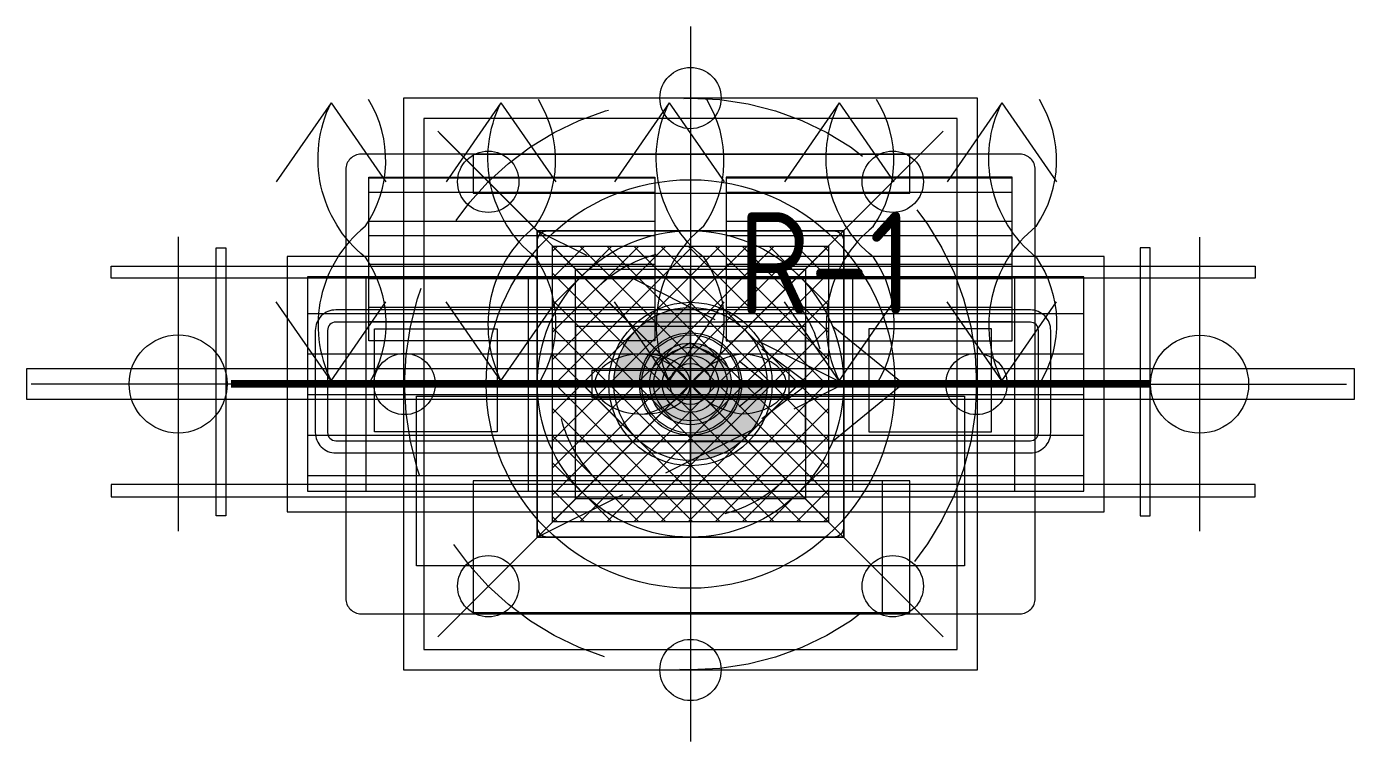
# Paper-space layout '平面图' of a CAD drawing. Header units: millimetres. Extents: x 3085 to 12281, y -183 to 824.
# Drawn here: x 3085.29 to 3102.62, y 453.08 to 462.42 of the extents above.
import ezdxf
from ezdxf.enums import TextEntityAlignment as Align

# ---------------------------------------------------------------- set-up
doc = ezdxf.new("R2010")
doc.units = ezdxf.units.MM
doc.header["$LTSCALE"] = 10
for name, pattern in [('ACAD_ISO15W100', [39, 12, -3, 12, -3, 0, -3, 0, -3, 0, -3]), ('CENTER2', [1.125, 0.75, -0.125, 0.125, -0.125]), ('DASH', [0.35, 0.25, -0.1]), ('HIDDEN2', [0.1875, 0.125, -0.0625])]:
    doc.linetypes.add(name, pattern=pattern)
doc.styles.add('MD(BLIP)', font='ARCHSTYL.SHX', dxfattribs={"bigfont": 'hza.shx'})
pattern_1 = [(360, (1204.94926, -97.5611), (3e-16, 0.5625), []), (360, (1205.13676, -97.7486), (3e-16, 0.5625), [])]

psp = doc.layouts.new('平面图')

# ---------------------------------------------------------------- hatches: boundary and pattern name
h = psp.add_hatch()
h.set_pattern_fill('ANSI32', color=253, scale=1.5, angle=315, style=0)
h.set_pattern_definition(pattern_1)
h.paths.add_polyline_path([(3089.752, 460.449), (3093.485, 460.449), (3093.485, 458.314), (3089.752, 458.314)])
h = psp.add_hatch()
h.set_pattern_fill('ANSI32', color=253, scale=1.5, angle=315, style=0)
h.set_pattern_definition(pattern_1)
h.paths.add_polyline_path([(3098.152, 460.449), (3094.418, 460.449), (3094.418, 458.314), (3098.152, 458.314)])
h = psp.add_hatch()
h.set_pattern_fill('ANSI31', color=8, scale=2, style=0)
h.set_pattern_definition([(45, (3092.1519, 455.94882), (-0.176777, 0.176777), [])])
h.paths.add_polyline_path([(3092.152, 455.949), (3092.152, 459.549), (3095.752, 459.549), (3095.752, 455.949)])
h = psp.add_hatch()
h.set_pattern_fill('ANSI31', color=8, scale=2, style=0)
h.set_pattern_definition([(135, (3095.7519, 455.94882), (0.176777, 0.176777), [])])
h.paths.add_polyline_path([(3092.152, 455.949), (3092.152, 459.549), (3095.752, 459.549), (3095.752, 455.949)])
h = psp.add_hatch()
h.set_pattern_fill('GRATE', color=253, scale=0.666667, angle=180, style=0)
h.set_pattern_definition([(180, (4150.16856, 996.30287), (-6e-17, -0.52916667), []), (270, (4150.1686, 996.3029), (2.1166667, -4e-16), [])])
h.paths.add_polyline_path([(3099.087, 456.349), (3099.087, 459.149), (3088.953, 459.149), (3088.953, 456.349)])
h = psp.add_hatch(color=9)
h.paths.add_polyline_path([(3094.952, 457.749), (3093.952, 457.749), (3093.952, 456.749, 0.414214)])
h.paths.add_polyline_path([(3093.952, 458.749, 0.414214), (3092.952, 457.749), (3093.952, 457.749)])
h = psp.add_hatch(color=9)
edge = h.paths.add_edge_path()
edge.add_arc((3093.952, 457.749), 0.533, 180, 540, ccw=False)
h = psp.add_hatch(color=9)
edge = h.paths.add_edge_path()
edge.add_line((3093.685, 457.749), (3093.952, 457.749))
edge.add_line((3093.952, 457.749), (3093.952, 457.482))
edge.add_arc((3093.952, 457.749), 0.267, 180, 270, ccw=False)
edge = h.paths.add_edge_path()
edge.add_arc((3093.952, 457.749), 0.267, 360, 450, ccw=False)
edge.add_line((3094.219, 457.749), (3093.952, 457.749))
edge.add_line((3093.952, 457.749), (3093.952, 458.015))
h = psp.add_hatch()
h.set_pattern_fill('GRATE', color=8, scale=30, style=0)
h.set_pattern_definition([(360, (-227789.583, 2790.583), (0, 23.8125), []), (90, (-227789.58, 2790.58), (-95.25, 6e-15), [])])
h.paths.add_polyline_path([(3096.816, 454.766), (3091.115, 454.766), (3091.115, 456.486), (3096.816, 456.486)])

# ---------------------------------------------------------------- linework, layer by layer
for p, q in [((3093.952, 462.415), (3093.952, 453.082)), ((3089.26, 461.42), (3088.545, 460.389)), ((3089.26, 461.42), (3089.975, 460.389)), ((3091.478, 461.42), (3090.763, 460.389)), ((3091.478, 461.42), (3092.193, 460.389)), ((3093.675, 461.42), (3092.96, 460.389)), ((3093.675, 461.42), (3094.39, 460.389)), ((3095.893, 461.42), (3095.178, 460.389)), ((3095.893, 461.42), (3096.608, 460.389)), ((3098.016, 461.42), (3097.301, 460.389)), ((3098.016, 461.42), (3098.731, 460.389)), ((3090.652, 461.049), (3097.252, 454.449)), ((3097.252, 461.049), (3090.652, 454.449)), ((3091.948, 459.752), (3090.676, 461.025)), ((3093.952, 460.749), (3093.952, 454.749)), ((3093.952, 459.907), (3093.952, 455.591)), ((3093.952, 459.907), (3093.952, 455.591)), ((3093.952, 459.749), (3093.952, 455.749)), ((3087.264, 459.669), (3087.264, 455.829)), ((3093.952, 459.669), (3093.952, 455.829)), ((3100.597, 459.666), (3100.597, 455.826)), ((3093.952, 459.149), (3093.952, 456.349)), ((3093.952, 459.149), (3093.952, 456.349)), ((3093.952, 459.149), (3093.952, 456.349)), ((3089.26, 457.79, 0), (3088.545, 458.822, 0)), ((3089.26, 457.79, 0), (3089.975, 458.822, 0)), ((3091.478, 457.79, 0), (3090.763, 458.822, 0)), ((3091.478, 457.79, 0), (3092.193, 458.822, 0)), ((3092.714, 456.511), (3095.189, 458.986)), ((3092.714, 458.986), (3095.189, 456.511)), ((3093.675, 457.79, 0), (3092.96, 458.822, 0)), ((3093.675, 457.79, 0), (3094.39, 458.822, 0)), ((3093.952, 458.86), (3093.952, 456.638)), ((3093.952, 458.86), (3093.952, 456.638)), ((3095.893, 457.79, 0), (3095.178, 458.822, 0)), ((3095.893, 457.79, 0), (3096.608, 458.822, 0)), ((3098.016, 457.79, 0), (3097.301, 458.822, 0)), ((3098.016, 457.79, 0), (3098.731, 458.822, 0)), ((3093.952, 458.749), (3093.952, 456.749)), ((3093.952, 458.749), (3093.952, 456.749)), ((3093.952, 456.886), (3093.952, 458.612)), ((3096.728, 457.749), (3095.813, 458.493)), ((3096.728, 457.749), (3095.813, 458.493)), ((3095.487, 457.749), (3094.883, 458.203)), ((3095.487, 457.749), (3094.883, 458.203)), ((3094.951, 457.749), (3094.585, 458.047)), ((3085.344, 457.749), (3089.184, 457.749)), ((3099.88, 457.749), (3088.024, 457.749)), ((3099.88, 457.749), (3088.024, 457.749)), ((3089.285, 457.749), (3098.619, 457.749)), ((3090.952, 457.749), (3096.952, 457.749)), ((3091.731, 457.749), (3096.728, 457.749)), ((3091.731, 457.749), (3096.728, 457.749)), ((3091.952, 457.749), (3095.952, 457.749)), ((3092.032, 457.749), (3095.872, 457.749)), ((3095.352, 457.749), (3092.552, 457.749)), ((3092.552, 457.749), (3095.352, 457.749)), ((3095.352, 457.749), (3092.552, 457.749)), ((3092.841, 457.749), (3095.487, 457.749)), ((3092.841, 457.749), (3095.487, 457.749)), ((3092.952, 457.749), (3094.952, 457.749)), ((3092.952, 457.749), (3094.952, 457.749)), ((3092.953, 457.749), (3094.951, 457.749)), ((3094.951, 457.749), (3094.585, 457.451)), ((3095.487, 457.749), (3094.883, 457.295)), ((3095.487, 457.749), (3094.883, 457.295)), ((3096.728, 457.749), (3095.813, 457.004)), ((3096.728, 457.749), (3095.813, 457.004)), ((3098.677, 457.746), (3102.517, 457.746))]:
    psp.add_line(p, q)
at = {"linetype": 'CENTER2'}
for p, q in [((3093.952, 459.163), (3092.538, 457.749)), ((3093.952, 459.163), (3092.538, 457.749)), ((3093.952, 459.163), (3092.538, 457.749)), ((3095.366, 457.749), (3093.952, 459.163)), ((3095.366, 457.749), (3093.952, 459.163)), ((3095.366, 457.749), (3093.952, 459.163)), ((3092.538, 457.749), (3093.952, 456.335)), ((3092.538, 457.749), (3093.952, 456.335)), ((3092.538, 457.749), (3093.952, 456.335)), ((3093.952, 456.335), (3095.366, 457.749)), ((3093.952, 456.335), (3095.366, 457.749)), ((3093.952, 456.335), (3095.366, 457.749))]:
    psp.add_line(p, q, dxfattribs=at)
at = {"color": 8}
for p, q in [((3093.952, 456.249), (3093.952, 459.249)), ((3092.452, 457.749), (3095.452, 457.749))]:
    psp.add_line(p, q, dxfattribs=at)
at = {"color": 1}
for p, q in [((3093.952, 458.285), (3093.566, 458.062)), ((3093.952, 457.749), (3093.952, 458.285)), ((3093.952, 458.285), (3094.338, 458.062))]:
    psp.add_line(p, q, dxfattribs=at)
for points in [[(3097.7, 454.015), (3097.7, 461.482), (3090.204, 461.482), (3090.204, 454.015)], [(3091.115, 460.24), (3096.816, 460.24), (3096.816, 460.747), (3091.115, 460.747)], [(3089.752, 460.449), (3093.485, 460.449), (3093.485, 458.314), (3089.752, 458.314)], [(3098.152, 460.449), (3094.418, 460.449), (3094.418, 458.314), (3098.152, 458.314)], [(3091.952, 455.749), (3091.952, 459.749), (3095.952, 459.749), (3095.952, 455.749)], [(3095.952, 455.749), (3095.952, 459.749), (3091.952, 459.749), (3091.952, 455.749)], [(3091.952, 455.749), (3095.952, 455.749), (3095.952, 459.749), (3091.952, 459.749)], [(3087.759, 459.527), (3087.888, 459.527), (3087.888, 456.029), (3087.759, 456.029)], [(3092.152, 455.949), (3092.152, 459.549), (3095.752, 459.549), (3095.752, 455.949)], [(3099.95, 459.527), (3099.821, 459.527), (3099.821, 456.029), (3099.95, 456.029)], [(3099.353, 456.082), (3099.353, 459.415), (3088.687, 459.415), (3088.687, 456.082)], [(3092.452, 456.249), (3092.452, 459.249), (3095.452, 459.249), (3095.452, 456.249)], [(3089.827, 458.47), (3091.429, 458.47), (3091.429, 457.126), (3089.827, 457.126)], [(3092.452, 456.999), (3095.452, 456.999), (3095.452, 458.499), (3092.452, 458.499)], [(3097.881, 458.47), (3096.28, 458.47), (3096.28, 457.126), (3097.881, 457.126)], [(3085.285, 457.949), (3085.285, 457.549), (3102.619, 457.549), (3102.619, 457.949)], [(3092.668, 457.93), (3095.236, 457.93), (3095.236, 457.568), (3092.668, 457.568)], [(3091.115, 454.766), (3096.816, 454.766), (3096.816, 456.486), (3091.115, 456.486)]]:
    psp.add_lwpolyline(points, close=True)
at = {"color": 8}
psp.add_lwpolyline([(3097.433, 454.282), (3097.433, 461.215), (3090.47, 461.215), (3090.47, 454.282)], close=True, dxfattribs=at)
at = {"ltscale": 0.4}
for points in [[(3098.452, 454.949), (3098.452, 460.549, 0.414214), (3098.252, 460.749), (3089.652, 460.749, 0.414214), (3089.452, 460.549), (3089.452, 454.949, 0.414214), (3089.652, 454.749), (3098.252, 454.749, 0.414214)], [(3095.819, 455.749), (3092.085, 455.749, -0.414214), (3091.952, 455.882), (3091.952, 459.615, -0.414214), (3092.085, 459.749), (3095.819, 459.749, -0.414214), (3095.952, 459.615), (3095.952, 455.882, -0.414214)]]:
    psp.add_lwpolyline(points, format="xyb", close=True, dxfattribs=at)
at = {"color": 8, "linetype": 'HIDDEN2'}
psp.add_lwpolyline([(3091.952, 455.749), (3095.952, 457.749), (3091.952, 459.749)], dxfattribs=at)
for points in [[(3086.388, 459.289), (3101.321, 459.289), (3101.321, 459.129), (3086.388, 459.129), (3086.388, 459.289)], [(3086.388, 456.277), (3101.321, 456.277), (3101.321, 456.437), (3086.388, 456.437), (3086.388, 456.277)]]:
    psp.add_lwpolyline(points)
at = {"color": 253}
for points in [[(3099.087, 456.349), (3099.087, 459.149), (3088.953, 459.149), (3088.953, 456.349)], [(3090.374, 455.373), (3090.374, 457.588), (3097.529, 457.588), (3097.529, 455.373)]]:
    psp.add_lwpolyline(points, close=True, dxfattribs=at)
for points in [[(3089.054, 458.449), (3089.054, 457.116, 0.414214), (3089.321, 456.849), (3098.388, 456.849, 0.414214), (3098.654, 457.116), (3098.654, 458.449, 0.414214), (3098.388, 458.716), (3089.321, 458.716, 0.414214)], [(3089.214, 458.449), (3089.214, 457.116, 0.414214), (3089.321, 457.009), (3098.388, 457.009, 0.414214), (3098.494, 457.116), (3098.494, 458.449, 0.414214), (3098.388, 458.556), (3089.321, 458.556, 0.414214)]]:
    psp.add_lwpolyline(points, format="xyb", close=True)
at = {"linetype": 'ACAD_ISO15W100', "ltscale": 0.015, "const_width": 0.1}
psp.add_lwpolyline([(3087.952, 457.749), (3099.952, 457.749)], dxfattribs=at)
for centre, radius in [((3093.952, 461.482), 0.4), ((3091.312, 460.389), 0.4), ((3096.592, 460.389), 0.4), ((3093.952, 457.749), 2.667), ((3093.952, 457.749), 2), ((3093.952, 457.749), 1.067), ((3093.952, 457.749), 1), ((3093.952, 457.749), 1), ((3087.264, 457.749), 0.64), ((3093.952, 457.749), 0.667), ((3093.952, 457.749), 0.667), ((3093.952, 457.749), 0.667), ((3093.952, 457.749), 0.667), ((3093.952, 457.749), 0.64), ((3100.597, 457.746), 0.64), ((3090.219, 457.749), 0.4), ((3093.952, 457.749), 0.533), ((3093.952, 457.749), 0.48), ((3097.685, 457.749), 0.4), ((3091.312, 455.109), 0.4), ((3096.592, 455.109), 0.4), ((3093.952, 454.015), 0.4)]:
    psp.add_circle(centre, radius)
at = {"color": 8, "linetype": 'DASH'}
psp.add_circle((3093.952, 457.749), 3.733, dxfattribs=at)
at = {"color": 8}
for radius in [2, 1, 1]:
    psp.add_circle((3093.952, 457.749), radius, dxfattribs=at)
at = {"color": 253}
for radius in [1, 0.37, 0.37, 0.267]:
    psp.add_circle((3093.952, 457.749), radius, dxfattribs=at)
for start, end in [(105, 135), (15, 45), (195, 225), (285, 315)]:
    psp.add_arc((3093.952, 457.749), 1.75, start, end)
at = {"color": 1}
for centre, radius, start, end in [((3093.153, 457.172), 0.985, 35.8383, 79.8571), ((3094.723, 457.192), 0.951, 94.9696, 144.1617), ((3093.153, 458.325), 0.985, 280.1429, 324.1617), ((3094.723, 458.306), 0.951, 215.8383, 265.0304)]:
    psp.add_arc(centre, radius, start, end, dxfattribs=at)
at = {"extrusion": (0, 0, -1)}
for centre, major_axis, start_param, end_param in [((3090.74, 460.691), (-1.167, 1.167), 4.604397, 5.955613), ((3092.958, 460.691), (-1.167, 1.167), 4.604397, 5.955613), ((3095.155, 460.691), (-1.167, 1.167), 4.604397, 5.955613), ((3097.373, 460.691), (-1.167, 1.167), 4.604397, 5.955613), ((3099.496, 460.691), (-1.167, 1.167), 4.604397, 5.955613), ((3088.457, 458.543), (1.073, 1.073), 0.181851, 1.336555), ((3088.457, 458.543), (1.073, 1.073), 0.181851, 1.336555), ((3088.457, 458.543), (1.073, 1.073), 0.181851, 1.336555), ((3090.674, 458.543), (1.073, 1.073), 0.181851, 1.336555), ((3092.872, 458.543), (1.073, 1.073), 0.181851, 1.336555), ((3092.872, 458.543), (1.073, 1.073), 0.181851, 1.336555), ((3092.872, 458.543), (1.073, 1.073), 0.181851, 1.336555), ((3095.089, 458.543), (1.073, 1.073), 0.181851, 1.336555), ((3097.213, 458.543), (1.073, 1.073), 0.181851, 1.336555), ((3097.213, 458.543), (1.073, 1.073), 0.181851, 1.336555)]:
    psp.add_ellipse(centre, major_axis=major_axis, ratio=1, start_param=start_param, end_param=end_param, dxfattribs=at)
for centre, major_axis, start_param, end_param in [((3088.457, 460.667, 0), (-0.025, 1.517), 4.092318, 5.247022), ((3088.457, 460.667, 0), (-0.025, 1.517), 4.092318, 5.247022), ((3088.457, 460.667, 0), (-0.025, 1.517), 4.092318, 5.247022), ((3090.674, 460.667, 0), (-0.025, 1.517), 4.092318, 5.247022), ((3092.872, 460.667, 0), (-0.021, 1.517), 4.095165, 5.249869), ((3092.872, 460.667, 0), (-0.021, 1.517), 4.095165, 5.249869), ((3092.872, 460.667, 0), (-0.021, 1.517), 4.095165, 5.249869), ((3095.089, 460.667, 0), (-0.025, 1.517), 4.092318, 5.247022), ((3097.213, 460.667, 0), (-0.025, 1.517), 4.092318, 5.247022), ((3097.213, 460.667, 0), (-0.025, 1.517), 4.092318, 5.247022), ((3090.74, 458.52, 0), (-0.008, -1.65), 3.824085, 5.175301), ((3092.958, 458.52, 0), (-0.008, -1.65), 3.824085, 5.175301), ((3095.155, 458.52, 0), (-0.008, -1.65), 3.824002, 5.175218), ((3097.373, 458.52, 0), (-0.008, -1.65), 3.824002, 5.175218), ((3099.496, 458.52, 0), (-0.008, -1.65), 3.824002, 5.175218)]:
    psp.add_ellipse(centre, major_axis=major_axis, ratio=1, start_param=start_param, end_param=end_param)
at = {"color": 1, "extrusion": (0, 0, -1)}
psp.add_ellipse((3093.327, 457.749), major_axis=(0.625, 0), ratio=0.628571, start_param=1.570796326794897, end_param=7.853981633974483, dxfattribs=at)
at = {"color": 1}
psp.add_ellipse((3094.577, 457.749), major_axis=(-0.625, 0), ratio=0.628571, start_param=1.673204, end_param=4.609981, dxfattribs=at)

# ---------------------------------------------------------------- texts
at = {"style": 'MD(BLIP)'}
psp.add_attdef('R-1', text='R-1', height=1.3333, dxfattribs=at).set_placement((3094.572, 459.996), align=Align.TOP_LEFT)

doc.saveas('drawing.dxf')
